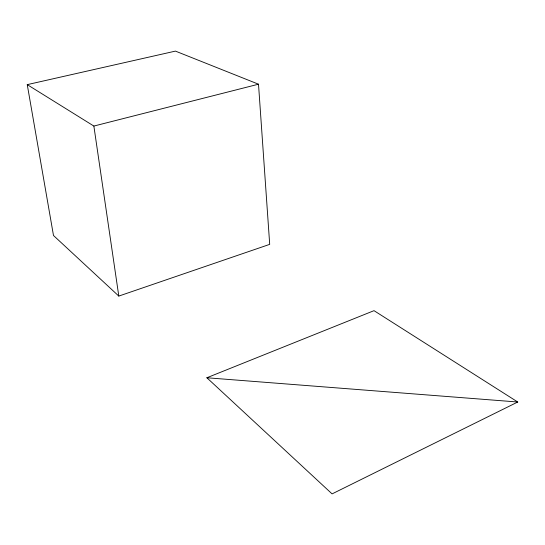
<?xml version="1.0" encoding="UTF-8"?>
<svg xmlns="http://www.w3.org/2000/svg" width="545" height="545" viewBox="0 0 545 545"><rect width="100%" height="100%" fill="white"/><g stroke="black" fill="none" stroke-linecap="round" stroke-linejoin="round"><path stroke-width="0.82" d="M517.75 402.012L332.082 493.893L206.868 377.76L374.02 310.664L517.75 402.012L206.868 377.76M118.803 296.078L269.7 244.364L258.507 84.203L175.435 51.107L27.25 84.632L53.485 235.501L118.803 296.078L93.863 126.058L27.25 84.632M93.863 126.058L258.507 84.203"/></g></svg>
